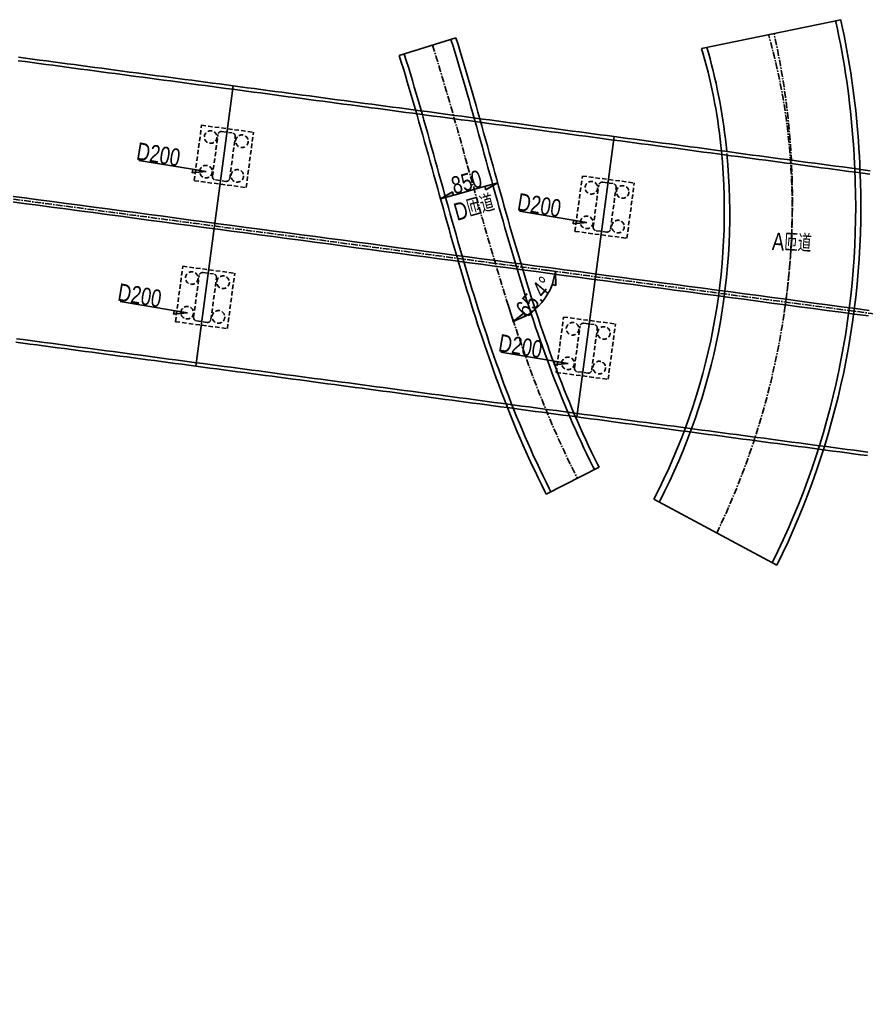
# Model space of a CAD drawing. Header units: millimetres. Extents: x 0 to 987207, y 0 to 5060561.
# Drawn here: x 493870 to 493991.2, y 2528883.6 to 2529024.7 of the extents above; entities that cross this region are included whole.
import ezdxf

# ---------------------------------------------------------------- set-up
doc = ezdxf.new("R2010")
doc.units = ezdxf.units.MM
doc.header["$LTSCALE"] = 0.1
doc.linetypes.add('CENTER', pattern=[50.8, 31.75, -6.35, 6.35, -6.35])
doc.linetypes.add('DASHED', pattern=[19.05, 12.7, -6.35])
doc.layers.get('0').update_dxf_attribs({"linetype": 'CONTINUOUS'})
doc.layers.get('Defpoints').update_dxf_attribs({"color": 150, "linetype": 'CONTINUOUS'})
doc.layers.add('GC', color=3, linetype='CONTINUOUS', lineweight=25)
doc.layers.add('zhix', color=1, linetype='CENTER')
doc.layers.add('平面', color=7, linetype='CONTINUOUS')
doc.styles.add('MyFont', font='fsdb_e.shx', dxfattribs={"width": 0.78, "bigfont": 'hztxt.shx'})
doc.dimstyles.new('BZ1_200', dxfattribs={"dimtxt": 2.5, "dimasz": 2, "dimexe": 0.1, "dimexo": 0.05, "dimgap": 0.05, "dimtad": 1, "dimdec": 1, "dimlfac": 100, "dimzin": 12, "dimdsep": 46, "dimtxsty": 'MyFont', "dimblk1": 'ARR-1', "dimblk2": 'ARR-1', "dimsah": 1, "dimcen": 0, "dimclrd": 1, "dimclre": 1, "dimclrt": 7, "dimadec": 0, "dimazin": 0, "dimtfac": 1, "dimtdec": 1, "dimtofl": 0, "dimtmove": 0, "dimatfit": 3, "dimldrblk": 'ARR-1', "dimfxl": 1, "dimtolj": 1, "dimtzin": 1, "dimarcsym": 0})

# ---------------------------------------------------------------- blocks, each defined once
blk = doc.blocks.new('ARR-1')
at = {"color": 1, "linetype": 'Continuous'}
for p, q in [((0, 0), (-1, 0)), ((0, 0), (-0.966, -0.259)), ((-0.966, -0.259), (-0.966, 0))]:
    blk.add_line(p, q, dxfattribs=at)
for points in [[(-0.966, -0.259), (-0.966, 0), (0, 0)], [(0, 0), (-0.966, 0), (-0.966, -0.259), (0, 0)], [(0, 0), (-0.966, -0.259), (-0.966, 0), (0, 0)], [(0, 0), (-0.966, -0.259), (-0.966, 0), (0, 0)]]:
    blk.add_solid(points, dxfattribs=at)
blk = doc.blocks.new('*D445')
at = {"layer": 'Defpoints', "color": 0, "linetype": 'Continuous', "ltscale": 0.5}
for p in [(493938.07, 2528989.84), (493938.07, 2528989.83), (493945.09, 2528988.9), (493939.84, 2528984.09), (493943.53, 2528983.06)]:
    blk.add_point(p, dxfattribs=at)
at = {"layer": 'zhix', "color": 1, "linetype": 'Continuous', "lineweight": -2, "ltscale": 0.5}
for p, q in [((493945.14, 2528988.9), (493946.79, 2528988.68)), ((493939.85, 2528984.05), (493940.66, 2528981.42))]:
    blk.add_line(p, q, dxfattribs=at)
blk.add_arc((493938.07, 2528989.83), 8.69, 300.3182, 339.2674, dxfattribs=at)
at = {"layer": 'zhix', "color": 1, "linetype": 'Continuous', "lineweight": -2, "ltscale": 0.5, "xscale": 2, "yscale": 2, "zscale": 2}
for p, rotation in [((493946.69, 2528988.69), 75.87274605277749), ((493940.63, 2528981.52), 203.712903116456)]:
    blk.add_blockref('ARR-1', p, dxfattribs=dict(at, rotation=rotation))
at = {"layer": 'zhix', "color": 7, "linetype": 'Continuous', "ltscale": 0.5, "insert": (493943.72, 2528985.06), "char_height": 2.5, "attachment_point": 5, "rotation": 49.7928, "style": 'MyFont'}
blk.add_mtext('\\A1;65.4°', dxfattribs=at)
blk = doc.blocks.new('*D467')
at = {"layer": 'Defpoints', "color": 0, "linetype": 'Continuous', "ltscale": 0.5}
for p in [(493938.41, 2529001.37), (493938.41, 2529001.37), (493930.22, 2528999.08)]:
    blk.add_point(p, dxfattribs=at)
at = {"layer": 'zhix', "color": 1, "linetype": 'Continuous', "lineweight": -2, "ltscale": 0.5}
for p, q in [((493938.39, 2529001.42), (493938.38, 2529001.46)), ((493932.15, 2528999.62), (493936.48, 2529000.83)), ((493930.21, 2528999.13), (493930.19, 2528999.18))]:
    blk.add_line(p, q, dxfattribs=at)
at = {"layer": 'zhix', "color": 1, "linetype": 'Continuous', "lineweight": -2, "ltscale": 0.5, "xscale": 2, "yscale": 2, "zscale": 2}
for p, rotation in [((493938.41, 2529001.37), 15.59398385628572), ((493930.22, 2528999.08), 195.5939838562857)]:
    blk.add_blockref('ARR-1', p, dxfattribs=dict(at, rotation=rotation))
at = {"layer": 'zhix', "color": 7, "linetype": 'Continuous', "ltscale": 0.5, "insert": (493933.96, 2529001.48), "char_height": 2.5, "attachment_point": 5, "rotation": 15.594, "style": 'MyFont'}
blk.add_mtext('\\A1;850', dxfattribs=at)
blk = doc.blocks.new('*D422')
at = {"color": 1, "linetype": 'Continuous', "lineweight": -2}
blk.add_line((493884.34, 2528984.39), (493892, 2528983.11), dxfattribs=at)
at = {"layer": 'Defpoints', "color": 0, "linetype": 'Continuous'}
for p in [(493892.2, 2528983.08), (493893.97, 2528982.78)]:
    blk.add_point(p, dxfattribs=at)
at = {"color": 1, "linetype": 'Continuous', "lineweight": -2, "xscale": 2, "yscale": 2, "zscale": 2, "rotation": 350.4988913048205}
blk.add_blockref('ARR-1', (493893.97, 2528982.78), dxfattribs=at)
at = {"color": 7, "linetype": 'Continuous', "insert": (493887.15, 2528985.24), "char_height": 2.5, "attachment_point": 5, "rotation": 350.4989, "style": 'MyFont'}
blk.add_mtext('\\A1;D200', dxfattribs=at)
blk = doc.blocks.new('*D423')
at = {"color": 1, "linetype": 'Continuous', "lineweight": -2}
blk.add_line((493887.04, 2529004.59), (493894.69, 2529003.31), dxfattribs=at)
at = {"layer": 'Defpoints', "color": 0, "linetype": 'Continuous'}
for p in [(493894.89, 2529003.28), (493896.66, 2529002.98)]:
    blk.add_point(p, dxfattribs=at)
at = {"color": 1, "linetype": 'Continuous', "lineweight": -2, "xscale": 2, "yscale": 2, "zscale": 2, "rotation": 350.498891363297}
blk.add_blockref('ARR-1', (493896.66, 2529002.98), dxfattribs=at)
at = {"color": 7, "linetype": 'Continuous', "insert": (493889.84, 2529005.44), "char_height": 2.5, "attachment_point": 5, "rotation": 350.4989, "style": 'MyFont'}
blk.add_mtext('\\A1;D200', dxfattribs=at)
blk = doc.blocks.new('*D424')
at = {"color": 1, "linetype": 'Continuous', "lineweight": -2}
blk.add_line((493938.86, 2528977.13), (493946.52, 2528975.85), dxfattribs=at)
at = {"layer": 'Defpoints', "color": 0, "linetype": 'Continuous'}
for p in [(493946.71, 2528975.82), (493948.49, 2528975.52)]:
    blk.add_point(p, dxfattribs=at)
at = {"color": 1, "linetype": 'Continuous', "lineweight": -2, "xscale": 2, "yscale": 2, "zscale": 2, "rotation": 350.4989132311256}
blk.add_blockref('ARR-1', (493948.49, 2528975.52), dxfattribs=at)
at = {"color": 7, "linetype": 'Continuous', "insert": (493941.67, 2528977.98), "char_height": 2.5, "attachment_point": 5, "rotation": 350.4989, "style": 'MyFont'}
blk.add_mtext('\\A1;D200', dxfattribs=at)
blk = doc.blocks.new('*D425')
at = {"color": 1, "linetype": 'Continuous', "lineweight": -2}
blk.add_line((493941.55, 2528997.33), (493949.21, 2528996.05), dxfattribs=at)
at = {"layer": 'Defpoints', "color": 0, "linetype": 'Continuous'}
for p in [(493949.4, 2528996.01), (493951.18, 2528995.71)]:
    blk.add_point(p, dxfattribs=at)
at = {"color": 1, "linetype": 'Continuous', "lineweight": -2, "xscale": 2, "yscale": 2, "zscale": 2, "rotation": 350.4989132155889}
blk.add_blockref('ARR-1', (493951.18, 2528995.71), dxfattribs=at)
at = {"color": 7, "linetype": 'Continuous', "insert": (493944.36, 2528998.17), "char_height": 2.5, "attachment_point": 5, "rotation": 350.4989, "style": 'MyFont'}
blk.add_mtext('\\A1;D200', dxfattribs=at)

msp = doc.modelspace()

# ---------------------------------------------------------------- linework, layer by layer
at = {"layer": 'Defpoints'}
for p, q in [((493897.8718, 2528995.1945), (493900.5463, 2529015.2671)), ((493952.39, 2528987.9305), (493955.0645, 2529008.0031)), ((493897.8718, 2528995.1945), (493895.1974, 2528975.1219)), ((493952.39, 2528987.9305), (493949.7156, 2528967.8578))]:
    msp.add_line(p, q, dxfattribs=at)
at = {"layer": 'GC', "color": 7, "linetype": 'DASHED', "ltscale": 0.5}
for p, q in [((493894.9541, 2529001.6881), (493896.0107, 2529009.618)), ((493896.0107, 2529009.618), (493903.445, 2529008.6275)), ((493897.5643, 2529002.3492), (493898.3567, 2529008.2966)), ((493898.9184, 2529008.7262), (493900.4052, 2529008.5281)), ((493902.3884, 2529000.6976), (493903.445, 2529008.6275)), ((493900.0424, 2529002.019), (493900.8348, 2529007.9664)), ((493894.974, 2529001.6855), (493902.4083, 2529000.6949)), ((493897.9938, 2529001.7875), (493899.4807, 2529001.5894)), ((493949.4723, 2528994.4241), (493950.5289, 2529002.354)), ((493950.5289, 2529002.354), (493957.9632, 2529001.3635)), ((493952.0825, 2528995.0851), (493952.8749, 2529001.0326)), ((493953.4366, 2529001.4622), (493954.9234, 2529001.2641)), ((493956.9066, 2528993.4335), (493957.9632, 2529001.3635)), ((493954.5606, 2528994.755), (493955.353, 2529000.7024)), ((493949.4922, 2528994.4214), (493956.9265, 2528993.4309)), ((493952.512, 2528994.5235), (493953.9989, 2528994.3254)), ((493892.2631, 2528981.4916), (493893.3197, 2528989.4215)), ((493893.3197, 2528989.4215), (493900.754, 2528988.431)), ((493896.2274, 2528988.5297), (493897.7142, 2528988.3316)), ((493899.6974, 2528980.5011), (493900.754, 2528988.431)), ((493894.8733, 2528982.1527), (493895.6657, 2528988.1001)), ((493897.3514, 2528981.8225), (493898.1438, 2528987.7699)), ((493892.283, 2528981.489), (493899.7173, 2528980.4984)), ((493895.3028, 2528981.591), (493896.7897, 2528981.3929)), ((493946.7813, 2528974.2276), (493947.8379, 2528982.1575)), ((493947.8379, 2528982.1575), (493955.2722, 2528981.1669)), ((493949.3915, 2528974.8886), (493950.1839, 2528980.8361)), ((493950.7456, 2528981.2656), (493952.2324, 2528981.0675)), ((493951.8696, 2528974.5584), (493952.662, 2528980.5059)), ((493954.2156, 2528973.237), (493955.2722, 2528981.1669)), ((493946.8012, 2528974.2249), (493954.2355, 2528973.2344)), ((493949.821, 2528974.327), (493951.3079, 2528974.1289))]:
    msp.add_line(p, q, dxfattribs=at)
for centre in [(493897.2994, 2529007.9331), (493901.7799, 2529007.3361), (493896.6391, 2529002.9769), (493901.1195, 2529002.3799), (493951.8176, 2529000.669), (493956.2981, 2529000.0721), (493951.1573, 2528995.7128), (493955.6377, 2528995.1159), (493894.6084, 2528987.7366), (493899.0889, 2528987.1396), (493893.9481, 2528982.7804), (493898.4285, 2528982.1834), (493949.1266, 2528980.4725), (493953.6071, 2528979.8755), (493948.4663, 2528975.5163), (493952.9467, 2528974.9193)]:
    msp.add_circle(centre, 0.9, dxfattribs=at)
for centre, start, end in [((493898.8523, 2529008.2306), 82.410544, 172.410544), ((493900.3392, 2529008.0325), 352.410544, 82.410544), ((493898.0599, 2529002.2831), 172.410544, 262.410544), ((493899.5467, 2529002.085), 262.410544, 352.410544), ((493953.3705, 2529000.9665), 82.410566, 172.410566), ((493954.8574, 2529000.7684), 352.410566, 82.410566), ((493952.5781, 2528995.0191), 172.410566, 262.410566), ((493954.0649, 2528994.821), 262.410566, 352.410566), ((493896.1613, 2528988.0341), 82.410544, 172.410544), ((493897.6482, 2528987.836), 352.410544, 82.410544), ((493895.3689, 2528982.0866), 172.410544, 262.410544), ((493896.8557, 2528981.8885), 262.410544, 352.410544), ((493950.6795, 2528980.77), 82.410566, 172.410566), ((493952.1664, 2528980.5719), 352.410566, 82.410566), ((493949.8871, 2528974.8226), 172.410566, 262.410566), ((493951.3739, 2528974.6245), 262.410566, 352.410566)]:
    msp.add_arc(centre, 0.5, start, end, dxfattribs=at)
at = {"layer": 'zhix', "color": 1, "linetype": 'Continuous', "ltscale": 0.5}
for p, q in [((493939.2063, 2528998.5145), (493939.1928, 2528998.5628)), ((493931.0191, 2528996.2296), (493931.0057, 2528996.2779))]:
    msp.add_line(p, q, dxfattribs=at)
at = {"layer": 'zhix', "color": 8, "ltscale": 0.3, "flags": 128}
for points in [[(493979.4415, 2528982.8167), (493979.5825, 2528983.8067), (493979.7144, 2528984.798), (493979.8372, 2528985.7904), (493979.9507, 2528986.7839), (493980.0549, 2528987.7785), (493980.1497, 2528988.774), (493980.2349, 2528989.7703), (493980.3106, 2528990.7675), (493980.3766, 2528991.7653), (493980.4329, 2528992.7637), (493980.4793, 2528993.7626), (493980.5158, 2528994.762), (493980.5423, 2528995.7616), (493980.5587, 2528996.7615), (493980.565, 2528997.7614), (493980.561, 2528998.7614), (493980.5468, 2528999.7613), (493980.5222, 2529000.761), (493980.4871, 2529001.7604), (493980.4415, 2529002.7593), (493980.3854, 2529003.7578), (493980.3185, 2529004.7555), (493980.241, 2529005.7525), (493980.1526, 2529006.7486), (493980.0534, 2529007.7436), (493979.9433, 2529008.7376), (493979.8222, 2529009.7302), (493979.69, 2529010.7214), (493979.5468, 2529011.7111), (493979.3924, 2529012.6991), (493979.2267, 2529013.6853), (493979.0499, 2529014.6695), (493978.8616, 2529015.6516), (493978.6621, 2529016.6315), (493978.4511, 2529017.609), (493978.2286, 2529018.5839), (493977.9947, 2529019.5562), (493977.7492, 2529020.5256), (493977.4921, 2529021.492), (493977.2235, 2529022.4552), (493977.1809, 2529022.6008)], [(493929.0875, 2529021.0775), (493929.3163, 2529020.3463), (493929.6116, 2529019.3908), (493929.9036, 2529018.4345), (493930.1927, 2529017.4772), (493930.4791, 2529016.519), (493930.7628, 2529015.5601), (493931.0441, 2529014.6005), (493931.3233, 2529013.6403), (493931.6004, 2529012.6794), (493931.8757, 2529011.7181), (493932.1494, 2529010.7562), (493932.4216, 2529009.794), (493932.6927, 2529008.8315), (493932.9627, 2529007.8686), (493933.2318, 2529006.9055), (493933.5004, 2529005.9422), (493933.7685, 2529004.9788), (493934.0363, 2529004.0154), (493934.1032, 2529003.7745)], [(493934.1032, 2529003.7745), (493934.371, 2529002.811), (493934.639, 2529001.8476), (493934.9073, 2529000.8843), (493935.1762, 2528999.9211), (493935.4457, 2528998.9581), (493935.7161, 2528997.9953), (493935.9875, 2528997.0329), (493936.2601, 2528996.0707), (493936.534, 2528995.109), (493936.8095, 2528994.1477), (493937.0868, 2528993.1869), (493937.3658, 2528992.2266), (493937.647, 2528991.267), (493937.9303, 2528990.308), (493938.2161, 2528989.3496), (493938.5044, 2528988.3921), (493938.7954, 2528987.4354), (493939.0893, 2528986.4796), (493939.3863, 2528985.5247), (493939.6865, 2528984.5708), (493939.9901, 2528983.618), (493940.2972, 2528982.6663), (493940.608, 2528981.7159), (493940.9228, 2528980.7667), (493941.2416, 2528979.8189), (493941.5646, 2528978.8725), (493941.8919, 2528977.9276), (493942.2238, 2528976.9843), (493942.5604, 2528976.0426), (493942.9019, 2528975.1027), (493943.2483, 2528974.1646), (493943.5999, 2528973.2285), (493943.9569, 2528972.2944), (493944.3193, 2528971.3623), (493944.6873, 2528970.4325), (493945.0611, 2528969.505), (493945.4408, 2528968.5799), (493945.8267, 2528967.6574), (493946.2187, 2528966.7374), (493946.6171, 2528965.8202), (493947.022, 2528964.9059), (493947.4336, 2528963.9945), (493947.852, 2528963.0862), (493948.2773, 2528962.1812), (493948.7096, 2528961.2795), (493949.1492, 2528960.3813), (493949.5961, 2528959.4867), (493949.8119, 2528959.0636)]]:
    msp.add_lwpolyline(points, dxfattribs=at)
at = {"layer": 'zhix', "ltscale": 0.3, "flags": 128}
msp.add_lwpolyline([(493730.1101, 2529017.5464), (494735.4686, 2528883.5917)], dxfattribs=at)
at = {"layer": 'zhix', "color": 8, "ltscale": 0.3}
msp.add_arc((493870.6126, 2528998.8256), 110, 334.358071, 12.569834, dxfattribs=at)
at = {"layer": '平面', "color": 8, "linetype": 'Continuous'}
for p, q in [((493967.6009, 2529020.6249), (493987.5376, 2529024.7369)), ((493924.3147, 2529019.5884), (493932.4289, 2529022.12)), ((493945.3573, 2528956.7928), (493952.93, 2528960.6532)), ((493978.3803, 2528946.6156), (493960.7546, 2528956.0586))]:
    msp.add_line(p, q, dxfattribs=at)
at = {"layer": '平面', "color": 8, "linetype": 'Continuous', "flags": 128}
for points in [[(493989.5231, 2529003.4108), (493989.4958, 2529004.0967), (493989.443, 2529005.1772), (493989.3803, 2529006.2572), (493989.3079, 2529007.3366), (493989.2256, 2529008.4153), (493989.1335, 2529009.4932), (493989.0316, 2529010.5702), (493988.92, 2529011.6462), (493988.7985, 2529012.7212), (493988.6673, 2529013.7951), (493988.5264, 2529014.8676), (493988.3757, 2529015.9389), (493988.2152, 2529017.0088), (493988.0451, 2529018.0771), (493987.8652, 2529019.1439), (493987.6757, 2529020.2089), (493987.4764, 2529021.2723), (493987.2675, 2529022.3337), (493987.049, 2529023.3932), (493986.8209, 2529024.4507), (493986.7911, 2529024.5829)], [(493990.2777, 2529003.3103), (493990.2451, 2529004.1299), (493990.1919, 2529005.2173), (493990.1289, 2529006.3041), (493990.056, 2529007.3903), (493989.9732, 2529008.4758), (493989.8805, 2529009.5604), (493989.778, 2529010.6442), (493989.6656, 2529011.727), (493989.5434, 2529012.8088), (493989.4114, 2529013.8894), (493989.2695, 2529014.9687), (493989.1179, 2529016.0468), (493988.9564, 2529017.1234), (493988.7852, 2529018.1984), (493988.6042, 2529019.2719), (493988.4134, 2529020.3437), (493988.213, 2529021.4137), (493988.0028, 2529022.4819), (493987.7829, 2529023.5481), (493987.5533, 2529024.6122), (493987.5257, 2529024.7345)], [(493931.713, 2529021.8967), (493932.0096, 2529020.946), (493932.3068, 2529019.9815), (493932.6008, 2529019.0166), (493932.8916, 2529018.0513), (493933.1795, 2529017.0857), (493933.4647, 2529016.1199), (493933.7473, 2529015.1539), (493934.0276, 2529014.1878), (493934.3058, 2529013.2217), (493934.582, 2529012.2557), (493934.8565, 2529011.2897), (493935.1295, 2529010.3239), (493935.4011, 2529009.3582), (493935.6716, 2529008.3929), (493935.9411, 2529007.4278), (493936.2099, 2529006.4632), (493936.4782, 2529005.4989), (493936.7461, 2529004.5352), (493937.0138, 2529003.5719), (493937.2816, 2529002.6092), (493937.5496, 2529001.647), (493937.8179, 2529000.6855), (493938.0868, 2528999.7246), (493938.3565, 2528998.7644), (493938.627, 2528997.805), (493938.8985, 2528996.8463), (493939.1713, 2528995.8886), (493939.4455, 2528994.9317), (493939.7213, 2528993.9758), (493939.9988, 2528993.0209), (493940.2781, 2528992.0671), (493940.5596, 2528991.1144), (493940.8432, 2528990.1628), (493941.1293, 2528989.2125), (493941.4179, 2528988.2635), (493941.7092, 2528987.3158), (493942.0034, 2528986.3695), (493942.3007, 2528985.4247), (493942.6011, 2528984.4814), (493942.9049, 2528983.5397), (493943.2123, 2528982.5997), (493943.5233, 2528981.6613), (493943.8382, 2528980.7248), (493944.157, 2528979.7902), (493944.4801, 2528978.8575), (493944.8074, 2528977.9268), (493945.1392, 2528976.9982), (493945.4756, 2528976.0718), (493945.8167, 2528975.1477), (493946.1628, 2528974.2259), (493946.5139, 2528973.3065), (493946.8703, 2528972.3897), (493947.232, 2528971.4755), (493947.5991, 2528970.564), (493947.972, 2528969.6554), (493948.3506, 2528968.7496), (493948.7351, 2528967.8469), (493949.1256, 2528966.9474), (493949.5224, 2528966.051), (493949.9254, 2528965.1581), (493950.3349, 2528964.2686), (493950.751, 2528963.3827), (493951.1738, 2528962.5005), (493951.6034, 2528961.6222), (493952.04, 2528960.7478), (493952.2619, 2528960.3126)], [(493932.4289, 2529022.12), (493932.7259, 2529021.1681), (493933.0239, 2529020.2012), (493933.3186, 2529019.234), (493933.61, 2529018.2666), (493933.8985, 2529017.299), (493934.1842, 2529016.3313), (493934.4674, 2529015.3637), (493934.7481, 2529014.3961), (493935.0267, 2529013.4286), (493935.3033, 2529012.4613), (493935.5781, 2529011.4942), (493935.8513, 2529010.5274), (493936.1232, 2529009.5609), (493936.3939, 2529008.5949), (493936.6636, 2529007.6293), (493936.9325, 2529006.6643), (493937.2008, 2529005.6998), (493937.4687, 2529004.736), (493937.7364, 2529003.7728), (493938.0041, 2529002.8103), (493938.272, 2529001.8484), (493938.5403, 2529000.8873), (493938.809, 2528999.927), (493939.0784, 2528998.9675), (493939.3487, 2528998.0089), (493939.62, 2528997.0513), (493939.8925, 2528996.0946), (493940.1663, 2528995.1389), (493940.4417, 2528994.1844), (493940.7188, 2528993.231), (493940.9977, 2528992.2787), (493941.2786, 2528991.3277), (493941.5617, 2528990.378), (493941.8471, 2528989.4297), (493942.1351, 2528988.4828), (493942.4258, 2528987.5373), (493942.7192, 2528986.5934), (493943.0157, 2528985.651), (493943.3153, 2528984.7103), (493943.6183, 2528983.7714), (493943.9247, 2528982.8342), (493944.2347, 2528981.8988), (493944.5485, 2528980.9654), (493944.8663, 2528980.034), (493945.1882, 2528979.1046), (493945.5143, 2528978.1774), (493945.8448, 2528977.2523), (493946.1799, 2528976.3296), (493946.5196, 2528975.4093), (493946.8642, 2528974.4915), (493947.2138, 2528973.5761), (493947.5685, 2528972.6635), (493947.9285, 2528971.7536), (493948.2939, 2528970.8465), (493948.6649, 2528969.9423), (493949.0416, 2528969.0412), (493949.4241, 2528968.1432), (493949.8125, 2528967.2485), (493950.2071, 2528966.3571), (493950.6079, 2528965.4691), (493951.015, 2528964.5848), (493951.4286, 2528963.7041), (493951.8489, 2528962.8273), (493952.2758, 2528961.9544), (493952.7096, 2528961.0856), (493952.93, 2528960.6532)], [(493924.3147, 2529019.5884), (493924.6073, 2529018.6508), (493924.8968, 2529017.7113), (493925.1836, 2529016.7698), (493925.4678, 2529015.8265), (493925.7496, 2529014.8815), (493926.0291, 2529013.9346), (493926.3066, 2529012.9862), (493926.5823, 2529012.0361), (493926.8563, 2529011.0845), (493927.1288, 2529010.1314), (493927.4001, 2529009.1768), (493927.6702, 2529008.2209), (493927.9395, 2529007.2637), (493928.2081, 2529006.3053), (493928.4761, 2529005.3456), (493928.7438, 2529004.3848), (493929.0114, 2529003.4229), (493929.2791, 2529002.4599), (493929.547, 2529001.496), (493929.8153, 2529000.5313), (493930.0842, 2528999.5659), (493930.3539, 2528998.5997), (493930.6244, 2528997.6329), (493930.8961, 2528996.6654), (493931.169, 2528995.6974), (493931.4434, 2528994.7289), (493931.7194, 2528993.7599), (493931.9972, 2528992.7905), (493932.277, 2528991.8207), (493932.5588, 2528990.8506), (493932.843, 2528989.8803), (493933.1297, 2528988.9098), (493933.4191, 2528987.9392), (493933.7113, 2528986.9684), (493934.0065, 2528985.9977), (493934.3049, 2528985.027), (493934.6067, 2528984.0564), (493934.912, 2528983.086), (493935.221, 2528982.1158), (493935.5339, 2528981.1459), (493935.8509, 2528980.1764), (493936.1721, 2528979.2074), (493936.4977, 2528978.2389), (493936.8279, 2528977.2711), (493937.1628, 2528976.3039), (493937.5027, 2528975.3375), (493937.8477, 2528974.372), (493938.198, 2528973.4074), (493938.5537, 2528972.4439), (493938.915, 2528971.4815), (493939.2821, 2528970.5203), (493939.6551, 2528969.5605), (493940.0343, 2528968.6022), (493940.4197, 2528967.6454), (493940.8116, 2528966.6902), (493941.2101, 2528965.7368), (493941.6154, 2528964.7854), (493942.0276, 2528963.8359), (493942.447, 2528962.8886), (493942.8735, 2528961.9435), (493943.3075, 2528961.0009), (493943.7491, 2528960.0608), (493944.1983, 2528959.1233), (493944.6555, 2528958.1887), (493945.1206, 2528957.2571), (493945.3573, 2528956.7928)], [(493925.0307, 2529019.8117), (493925.3236, 2529018.8729), (493925.6139, 2529017.931), (493925.9014, 2529016.9873), (493926.1862, 2529016.0418), (493926.4686, 2529015.0948), (493926.7487, 2529014.1461), (493927.0267, 2529013.1959), (493927.3028, 2529012.2443), (493927.5772, 2529011.2913), (493927.8501, 2529010.337), (493928.1217, 2529009.3813), (493928.3921, 2529008.4245), (493928.6616, 2529007.4664), (493928.9303, 2529006.5073), (493929.1985, 2529005.5471), (493929.4663, 2529004.5859), (493929.734, 2529003.6238), (493930.0017, 2529002.6607), (493930.2696, 2529001.6969), (493930.5379, 2529000.7324), (493930.8067, 2528999.7673), (493931.0762, 2528998.8016), (493931.3466, 2528997.8353), (493931.6181, 2528996.8686), (493931.8908, 2528995.9014), (493932.1649, 2528994.9338), (493932.4406, 2528993.9659), (493932.718, 2528992.9977), (493932.9974, 2528992.0293), (493933.2788, 2528991.0607), (493933.5626, 2528990.0919), (493933.8488, 2528989.1232), (493934.1376, 2528988.1543), (493934.4292, 2528987.1856), (493934.7237, 2528986.2169), (493935.0214, 2528985.2485), (493935.3225, 2528984.2802), (493935.627, 2528983.3123), (493935.9352, 2528982.3447), (493936.2472, 2528981.3776), (493936.5633, 2528980.4109), (493936.8835, 2528979.4449), (493937.208, 2528978.4795), (493937.5372, 2528977.5149), (493937.871, 2528976.551), (493938.2096, 2528975.5881), (493938.5533, 2528974.6261), (493938.9022, 2528973.6653), (493939.2565, 2528972.7055), (493939.6164, 2528971.7471), (493939.9819, 2528970.79), (493940.3534, 2528969.8343), (493940.7308, 2528968.8802), (493941.1145, 2528967.9278), (493941.5046, 2528966.9772), (493941.9011, 2528966.0284), (493942.3044, 2528965.0816), (493942.7145, 2528964.137), (493943.1317, 2528963.1946), (493943.556, 2528962.2546), (493943.9876, 2528961.3171), (493944.4267, 2528960.3822), (493944.8734, 2528959.4502), (493945.3279, 2528958.521), (493945.7903, 2528957.5949), (493946.0255, 2528957.1335)], [(493970.4336, 2529005.9543), (493970.357, 2529006.7233), (493970.2587, 2529007.6104), (493970.1507, 2529008.4956), (493970.0329, 2529009.3789), (493969.9054, 2529010.2601), (493969.768, 2529011.139), (493969.6208, 2529012.0156), (493969.4637, 2529012.8897), (493969.2967, 2529013.7613), (493969.1197, 2529014.6301), (493968.9328, 2529015.4961), (493968.7359, 2529016.3591), (493968.529, 2529017.219), (493968.312, 2529018.0757), (493968.085, 2529018.929), (493967.848, 2529019.7788), (493967.6009, 2529020.6249)], [(493971.1969, 2529005.8526), (493971.1923, 2529005.9047), (493971.1028, 2529006.8017), (493971.0036, 2529007.6971), (493970.8946, 2529008.5906), (493970.7758, 2529009.4822), (493970.647, 2529010.3717), (493970.5083, 2529011.259), (493970.3597, 2529012.144), (493970.2011, 2529013.0266), (493970.0324, 2529013.9067), (493969.8537, 2529014.7841), (493969.665, 2529015.6586), (493969.4661, 2529016.5302), (493969.2571, 2529017.3988), (493969.038, 2529018.2641), (493968.8087, 2529019.1261), (493968.5692, 2529019.9846), (493968.3378, 2529020.7769)]]:
    msp.add_lwpolyline(points, dxfattribs=at)
at = {"layer": '平面', "color": 7, "linetype": 'Continuous', "flags": 128}
for points in [[(493869.7518, 2529018.8657), (493870.7431, 2529018.7336), (493871.7343, 2529018.6016), (493872.7256, 2529018.4695), (493873.7168, 2529018.3374), (493874.708, 2529018.2054), (493875.6993, 2529018.0733), (493876.6905, 2529017.9412), (493877.6818, 2529017.8091), (493878.673, 2529017.6771), (493879.6642, 2529017.545), (493880.6555, 2529017.4129), (493881.6467, 2529017.2808), (493882.638, 2529017.1488), (493883.6292, 2529017.0167), (493884.6204, 2529016.8846), (493885.6117, 2529016.7525), (493886.6029, 2529016.6205), (493887.5942, 2529016.4884), (493888.5854, 2529016.3563), (493889.5766, 2529016.2243), (493890.5679, 2529016.0922), (493891.5591, 2529015.9601), (493892.5504, 2529015.828), (493893.5416, 2529015.696), (493894.5328, 2529015.5639), (493895.5241, 2529015.4318), (493896.5153, 2529015.2997), (493897.5066, 2529015.1677), (493898.4978, 2529015.0356), (493899.489, 2529014.9035), (493900.4803, 2529014.7715), (493901.4715, 2529014.6394), (493902.4628, 2529014.5073), (493903.454, 2529014.3752), (493904.4452, 2529014.2432), (493905.4365, 2529014.1111), (493906.4277, 2529013.979), (493907.419, 2529013.8469), (493908.4102, 2529013.7149), (493909.4014, 2529013.5828), (493910.3927, 2529013.4507), (493911.3839, 2529013.3187), (493912.3752, 2529013.1866), (493913.3664, 2529013.0545), (493914.3576, 2529012.9224), (493915.3489, 2529012.7904), (493916.3401, 2529012.6583), (493917.3314, 2529012.5262), (493918.3226, 2529012.3941), (493919.3138, 2529012.2621), (493920.3051, 2529012.13), (493921.2963, 2529011.9979), (493922.2876, 2529011.8659), (493923.2788, 2529011.7338), (493924.27, 2529011.6017), (493925.2613, 2529011.4696), (493926.2525, 2529011.3376), (493927.2438, 2529011.2055), (493928.235, 2529011.0734), (493929.2262, 2529010.9413), (493930.2175, 2529010.8093), (493931.2087, 2529010.6772), (493932.2, 2529010.5451), (493933.1912, 2529010.413), (493934.1824, 2529010.281), (493935.1737, 2529010.1489), (493936.1649, 2529010.0168), (493937.1562, 2529009.8848), (493938.1474, 2529009.7527), (493939.1386, 2529009.6206), (493940.1299, 2529009.4885), (493941.1211, 2529009.3565), (493942.1124, 2529009.2244), (493943.1036, 2529009.0923), (493944.0948, 2529008.9602), (493945.0861, 2529008.8282), (493946.0773, 2529008.6961), (493947.0686, 2529008.564), (493948.0598, 2529008.432), (493949.051, 2529008.2999), (493950.0423, 2529008.1678), (493951.0335, 2529008.0357), (493952.0248, 2529007.9037), (493953.016, 2529007.7716), (493954.0072, 2529007.6395), (493954.9985, 2529007.5074), (493955.9897, 2529007.3754), (493956.981, 2529007.2433), (493957.9722, 2529007.1112), (493958.9634, 2529006.9792), (493959.9547, 2529006.8471), (493960.9459, 2529006.715), (493961.9372, 2529006.5829), (493962.9284, 2529006.4509), (493963.9196, 2529006.3188), (493964.9109, 2529006.1867), (493965.9021, 2529006.0546), (493966.8934, 2529005.9226), (493967.8846, 2529005.7905), (493968.8758, 2529005.6584), (493969.8671, 2529005.5264), (493970.8583, 2529005.3943), (493971.8496, 2529005.2622), (493972.8408, 2529005.1301), (493973.832, 2529004.9981), (493974.8233, 2529004.866), (493975.8145, 2529004.7339), (493976.8058, 2529004.6018), (493977.797, 2529004.4698), (493978.7882, 2529004.3377), (493979.7795, 2529004.2056), (493980.7707, 2529004.0735), (493981.762, 2529003.9415), (493982.7532, 2529003.8094), (493983.7444, 2529003.6773), (493984.7357, 2529003.5453), (493985.7269, 2529003.4132), (493986.7182, 2529003.2811), (493987.7094, 2529003.149), (493988.7006, 2529003.017), (493989.6919, 2529002.8849), (493990.6831, 2529002.7528), (493991.6744, 2529002.6207)], [(493869.8179, 2529019.3613), (493870.8091, 2529019.2293), (493871.8004, 2529019.0972), (493872.7916, 2529018.9651), (493873.7828, 2529018.833), (493874.7741, 2529018.701), (493875.7653, 2529018.5689), (493876.7566, 2529018.4368), (493877.7478, 2529018.3048), (493878.739, 2529018.1727), (493879.7303, 2529018.0406), (493880.7215, 2529017.9085), (493881.7128, 2529017.7765), (493882.704, 2529017.6444), (493883.6952, 2529017.5123), (493884.6865, 2529017.3802), (493885.6777, 2529017.2482), (493886.669, 2529017.1161), (493887.6602, 2529016.984), (493888.6514, 2529016.8519), (493889.6427, 2529016.7199), (493890.6339, 2529016.5878), (493891.6252, 2529016.4557), (493892.6164, 2529016.3237), (493893.6076, 2529016.1916), (493894.5989, 2529016.0595), (493895.5901, 2529015.9274), (493896.5814, 2529015.7954), (493897.5726, 2529015.6633), (493898.5638, 2529015.5312), (493899.5551, 2529015.3991), (493900.5463, 2529015.2671), (493901.5376, 2529015.135), (493902.5288, 2529015.0029), (493903.52, 2529014.8709), (493904.5113, 2529014.7388), (493905.5025, 2529014.6067), (493906.4938, 2529014.4746), (493907.485, 2529014.3426), (493908.4762, 2529014.2105), (493909.4675, 2529014.0784), (493910.4587, 2529013.9463), (493911.45, 2529013.8143), (493912.4412, 2529013.6822), (493913.4324, 2529013.5501), (493914.4237, 2529013.4181), (493915.4149, 2529013.286), (493916.4062, 2529013.1539), (493917.3974, 2529013.0218), (493918.3886, 2529012.8898), (493919.3799, 2529012.7577), (493920.3711, 2529012.6256), (493921.3624, 2529012.4935), (493922.3536, 2529012.3615), (493923.3448, 2529012.2294), (493924.3361, 2529012.0973), (493925.3273, 2529011.9653), (493926.3186, 2529011.8332), (493927.3098, 2529011.7011), (493928.301, 2529011.569), (493929.2923, 2529011.437), (493930.2835, 2529011.3049), (493931.2748, 2529011.1728), (493932.266, 2529011.0407), (493933.2572, 2529010.9087), (493934.2485, 2529010.7766), (493935.2397, 2529010.6445), (493936.231, 2529010.5125), (493937.2222, 2529010.3804), (493938.2134, 2529010.2483), (493939.2047, 2529010.1162), (493940.1959, 2529009.9842), (493941.1872, 2529009.8521), (493942.1784, 2529009.72), (493943.1696, 2529009.5879), (493944.1609, 2529009.4559), (493945.1521, 2529009.3238), (493946.1434, 2529009.1917), (493947.1346, 2529009.0596), (493948.1258, 2529008.9276), (493949.1171, 2529008.7955), (493950.1083, 2529008.6634), (493951.0996, 2529008.5314), (493952.0908, 2529008.3993), (493953.082, 2529008.2672), (493954.0733, 2529008.1351), (493955.0645, 2529008.0031), (493956.0558, 2529007.871), (493957.047, 2529007.7389), (493958.0382, 2529007.6068), (493959.0295, 2529007.4748), (493960.0207, 2529007.3427), (493961.012, 2529007.2106), (493962.0032, 2529007.0786), (493962.9944, 2529006.9465), (493963.9857, 2529006.8144), (493964.9769, 2529006.6823), (493965.9682, 2529006.5503), (493966.9594, 2529006.4182), (493967.9506, 2529006.2861), (493968.9419, 2529006.154), (493969.9331, 2529006.022), (493970.9244, 2529005.8899), (493971.9156, 2529005.7578), (493972.9068, 2529005.6258), (493973.8981, 2529005.4937), (493974.8893, 2529005.3616), (493975.8806, 2529005.2295), (493976.8718, 2529005.0975), (493977.863, 2529004.9654), (493978.8543, 2529004.8333), (493979.8455, 2529004.7012), (493980.8368, 2529004.5692), (493981.828, 2529004.4371), (493982.8192, 2529004.305), (493983.8105, 2529004.173), (493984.8017, 2529004.0409), (493985.793, 2529003.9088), (493986.7842, 2529003.7767), (493987.7754, 2529003.6447), (493988.7667, 2529003.5126), (493989.7579, 2529003.3805), (493990.7492, 2529003.2484), (493991.7404, 2529003.1164)], [(493868.5774, 2528998.6941), (493870.5599, 2528998.43), (493872.5424, 2528998.1658), (493874.5249, 2528997.9017), (493876.5074, 2528997.6375), (493878.4898, 2528997.3734), (493880.4723, 2528997.1092), (493882.4548, 2528996.8451), (493884.4373, 2528996.581), (493886.4198, 2528996.3168), (493888.4022, 2528996.0527), (493890.3847, 2528995.7885), (493892.3672, 2528995.5244), (493894.3497, 2528995.2602), (493896.3322, 2528994.9961), (493898.3146, 2528994.7319), (493900.2971, 2528994.4678), (493902.2796, 2528994.2036), (493904.2621, 2528993.9395), (493906.2446, 2528993.6754), (493908.227, 2528993.4112), (493910.2095, 2528993.1471), (493912.192, 2528992.8829), (493914.1745, 2528992.6188), (493916.157, 2528992.3546), (493918.1394, 2528992.0905), (493920.1219, 2528991.8263), (493922.1044, 2528991.5622), (493924.0869, 2528991.298), (493926.0694, 2528991.0339), (493928.0518, 2528990.7697), (493930.0343, 2528990.5056), (493932.0168, 2528990.2415), (493933.9993, 2528989.9773), (493935.9818, 2528989.7132), (493937.9642, 2528989.449), (493939.9467, 2528989.1849), (493941.9292, 2528988.9207), (493943.9117, 2528988.6566), (493945.8942, 2528988.3924), (493947.8766, 2528988.1283), (493949.8591, 2528987.8641), (493951.8416, 2528987.6), (493953.8241, 2528987.3359), (493955.8066, 2528987.0717), (493957.789, 2528986.8076), (493959.7715, 2528986.5434), (493961.754, 2528986.2793), (493963.7365, 2528986.0151), (493965.719, 2528985.751), (493967.7014, 2528985.4868), (493969.6839, 2528985.2227), (493971.6664, 2528984.9585), (493973.6489, 2528984.6944), (493975.6314, 2528984.4302), (493977.6138, 2528984.1661), (493979.5963, 2528983.902), (493981.5788, 2528983.6378), (493983.5613, 2528983.3737), (493985.5438, 2528983.1095), (493987.5262, 2528982.8454), (493989.5087, 2528982.5812), (493991.4912, 2528982.3171)], [(493868.6831, 2528999.4871), (493870.6656, 2528999.223), (493872.6481, 2528998.9588), (493874.6305, 2528998.6947), (493876.613, 2528998.4305), (493878.5955, 2528998.1664), (493880.578, 2528997.9022), (493882.5605, 2528997.6381), (493884.5429, 2528997.3739), (493886.5254, 2528997.1098), (493888.5079, 2528996.8457), (493890.4904, 2528996.5815), (493892.4729, 2528996.3174), (493894.4553, 2528996.0532), (493896.4378, 2528995.7891), (493898.4203, 2528995.5249), (493900.4028, 2528995.2608), (493902.3853, 2528994.9966), (493904.3677, 2528994.7325), (493906.3502, 2528994.4683), (493908.3327, 2528994.2042), (493910.3152, 2528993.9401), (493912.2977, 2528993.6759), (493914.2801, 2528993.4118), (493916.2626, 2528993.1476), (493918.2451, 2528992.8835), (493920.2276, 2528992.6193), (493922.2101, 2528992.3552), (493924.1925, 2528992.091), (493926.175, 2528991.8269), (493928.1575, 2528991.5627), (493930.14, 2528991.2986), (493932.1225, 2528991.0344), (493934.1049, 2528990.7703), (493936.0874, 2528990.5062), (493938.0699, 2528990.242), (493940.0524, 2528989.9779), (493942.0349, 2528989.7137), (493944.0173, 2528989.4496), (493945.9998, 2528989.1854), (493947.9823, 2528988.9213), (493949.9648, 2528988.6571), (493951.9473, 2528988.393), (493953.9297, 2528988.1288), (493955.9122, 2528987.8647), (493957.8947, 2528987.6006), (493959.8772, 2528987.3364), (493961.8597, 2528987.0723), (493963.8421, 2528986.8081), (493965.8246, 2528986.544), (493967.8071, 2528986.2798), (493969.7896, 2528986.0157), (493971.7721, 2528985.7515), (493973.7545, 2528985.4874), (493975.737, 2528985.2232), (493977.7195, 2528984.9591), (493979.702, 2528984.6949), (493981.6845, 2528984.4308), (493983.6669, 2528984.1667), (493985.6494, 2528983.9025), (493987.6319, 2528983.6384), (493989.6144, 2528983.3742), (493991.5969, 2528983.1101)], [(493869.4251, 2528978.5558), (493870.4164, 2528978.4237), (493871.4076, 2528978.2916), (493872.3989, 2528978.1595), (493873.3901, 2528978.0275), (493874.3813, 2528977.8954), (493875.3726, 2528977.7633), (493876.3638, 2528977.6312), (493877.3551, 2528977.4992), (493878.3463, 2528977.3671), (493879.3375, 2528977.235), (493880.3288, 2528977.1029), (493881.32, 2528976.9709), (493882.3113, 2528976.8388), (493883.3025, 2528976.7067), (493884.2937, 2528976.5747), (493885.285, 2528976.4426), (493886.2762, 2528976.3105), (493887.2675, 2528976.1784), (493888.2587, 2528976.0464), (493889.2499, 2528975.9143), (493890.2412, 2528975.7822), (493891.2324, 2528975.6501), (493892.2237, 2528975.5181), (493893.2149, 2528975.386), (493894.2061, 2528975.2539), (493895.1974, 2528975.1219), (493896.1886, 2528974.9898), (493897.1799, 2528974.8577), (493898.1711, 2528974.7256), (493899.1623, 2528974.5936), (493900.1536, 2528974.4615), (493901.1448, 2528974.3294), (493902.1361, 2528974.1973), (493903.1273, 2528974.0653), (493904.1185, 2528973.9332), (493905.1098, 2528973.8011), (493906.101, 2528973.6691), (493907.0923, 2528973.537), (493908.0835, 2528973.4049), (493909.0747, 2528973.2728), (493910.066, 2528973.1408), (493911.0572, 2528973.0087), (493912.0485, 2528972.8766), (493913.0397, 2528972.7445), (493914.0309, 2528972.6125), (493915.0222, 2528972.4804), (493916.0134, 2528972.3483), (493917.0047, 2528972.2163), (493917.9959, 2528972.0842), (493918.9871, 2528971.9521), (493919.9784, 2528971.82), (493920.9696, 2528971.688), (493921.9609, 2528971.5559), (493922.9521, 2528971.4238), (493923.9433, 2528971.2917), (493924.9346, 2528971.1597), (493925.9258, 2528971.0276), (493926.9171, 2528970.8955), (493927.9083, 2528970.7634), (493928.8995, 2528970.6314), (493929.8908, 2528970.4993), (493930.882, 2528970.3672), (493931.8733, 2528970.2352), (493932.8645, 2528970.1031), (493933.8557, 2528969.971), (493934.847, 2528969.8389), (493935.8382, 2528969.7069), (493936.8295, 2528969.5748), (493937.8207, 2528969.4427), (493938.8119, 2528969.3106), (493939.8032, 2528969.1786), (493940.7944, 2528969.0465), (493941.7857, 2528968.9144), (493942.7769, 2528968.7824), (493943.7681, 2528968.6503), (493944.7594, 2528968.5182), (493945.7506, 2528968.3861), (493946.7419, 2528968.2541), (493947.7331, 2528968.122), (493948.7243, 2528967.9899), (493949.7156, 2528967.8578), (493950.7068, 2528967.7258), (493951.6981, 2528967.5937), (493952.6893, 2528967.4616), (493953.6805, 2528967.3296), (493954.6718, 2528967.1975), (493955.663, 2528967.0654), (493956.6543, 2528966.9333), (493957.6455, 2528966.8013), (493958.6367, 2528966.6692), (493959.628, 2528966.5371), (493960.6192, 2528966.405), (493961.6105, 2528966.273), (493962.6017, 2528966.1409), (493963.5929, 2528966.0088), (493964.5842, 2528965.8768), (493965.5754, 2528965.7447), (493966.5667, 2528965.6126), (493967.5579, 2528965.4805), (493968.5491, 2528965.3485), (493969.5404, 2528965.2164), (493970.5316, 2528965.0843), (493971.5229, 2528964.9522), (493972.5141, 2528964.8202), (493973.5053, 2528964.6881), (493974.4966, 2528964.556), (493975.4878, 2528964.4239), (493976.4791, 2528964.2919), (493977.4703, 2528964.1598), (493978.4615, 2528964.0277), (493979.4528, 2528963.8957), (493980.444, 2528963.7636), (493981.4353, 2528963.6315), (493982.4265, 2528963.4994), (493983.4177, 2528963.3674), (493984.409, 2528963.2353), (493985.4002, 2528963.1032), (493986.3915, 2528962.9711), (493987.3827, 2528962.8391), (493988.3739, 2528962.707), (493989.3652, 2528962.5749), (493990.3564, 2528962.4429), (493991.3477, 2528962.3108)], [(493869.4912, 2528979.0514), (493870.4824, 2528978.9193), (493871.4736, 2528978.7872), (493872.4649, 2528978.6552), (493873.4561, 2528978.5231), (493874.4474, 2528978.391), (493875.4386, 2528978.2589), (493876.4298, 2528978.1269), (493877.4211, 2528977.9948), (493878.4123, 2528977.8627), (493879.4036, 2528977.7306), (493880.3948, 2528977.5986), (493881.386, 2528977.4665), (493882.3773, 2528977.3344), (493883.3685, 2528977.2023), (493884.3598, 2528977.0703), (493885.351, 2528976.9382), (493886.3422, 2528976.8061), (493887.3335, 2528976.6741), (493888.3247, 2528976.542), (493889.316, 2528976.4099), (493890.3072, 2528976.2778), (493891.2984, 2528976.1458), (493892.2897, 2528976.0137), (493893.2809, 2528975.8816), (493894.2722, 2528975.7495), (493895.2634, 2528975.6175), (493896.2546, 2528975.4854), (493897.2459, 2528975.3533), (493898.2371, 2528975.2213), (493899.2284, 2528975.0892), (493900.2196, 2528974.9571), (493901.2108, 2528974.825), (493902.2021, 2528974.693), (493903.1933, 2528974.5609), (493904.1846, 2528974.4288), (493905.1758, 2528974.2967), (493906.167, 2528974.1647), (493907.1583, 2528974.0326), (493908.1495, 2528973.9005), (493909.1408, 2528973.7685), (493910.132, 2528973.6364), (493911.1232, 2528973.5043), (493912.1145, 2528973.3722), (493913.1057, 2528973.2402), (493914.097, 2528973.1081), (493915.0882, 2528972.976), (493916.0794, 2528972.8439), (493917.0707, 2528972.7119), (493918.0619, 2528972.5798), (493919.0532, 2528972.4477), (493920.0444, 2528972.3157), (493921.0356, 2528972.1836), (493922.0269, 2528972.0515), (493923.0181, 2528971.9194), (493924.0094, 2528971.7874), (493925.0006, 2528971.6553), (493925.9918, 2528971.5232), (493926.9831, 2528971.3911), (493927.9743, 2528971.2591), (493928.9656, 2528971.127), (493929.9568, 2528970.9949), (493930.948, 2528970.8628), (493931.9393, 2528970.7308), (493932.9305, 2528970.5987), (493933.9218, 2528970.4666), (493934.913, 2528970.3346), (493935.9042, 2528970.2025), (493936.8955, 2528970.0704), (493937.8867, 2528969.9383), (493938.878, 2528969.8063), (493939.8692, 2528969.6742), (493940.8604, 2528969.5421), (493941.8517, 2528969.41), (493942.8429, 2528969.278), (493943.8342, 2528969.1459), (493944.8254, 2528969.0138), (493945.8166, 2528968.8818), (493946.8079, 2528968.7497), (493947.7991, 2528968.6176), (493948.7904, 2528968.4855), (493949.7816, 2528968.3535), (493950.7728, 2528968.2214), (493951.7641, 2528968.0893), (493952.7553, 2528967.9572), (493953.7466, 2528967.8252), (493954.7378, 2528967.6931), (493955.729, 2528967.561), (493956.7203, 2528967.429), (493957.7115, 2528967.2969), (493958.7028, 2528967.1648), (493959.694, 2528967.0327), (493960.6852, 2528966.9007), (493961.6765, 2528966.7686), (493962.6677, 2528966.6365), (493963.659, 2528966.5044), (493964.6502, 2528966.3724), (493965.6414, 2528966.2403), (493966.6327, 2528966.1082), (493967.6239, 2528965.9762), (493968.6152, 2528965.8441), (493969.6064, 2528965.712), (493970.5976, 2528965.5799), (493971.5889, 2528965.4479), (493972.5801, 2528965.3158), (493973.5714, 2528965.1837), (493974.5626, 2528965.0516), (493975.5538, 2528964.9196), (493976.5451, 2528964.7875), (493977.5363, 2528964.6554), (493978.5276, 2528964.5234), (493979.5188, 2528964.3913), (493980.51, 2528964.2592), (493981.5013, 2528964.1271), (493982.4925, 2528963.9951), (493983.4838, 2528963.863), (493984.475, 2528963.7309), (493985.4663, 2528963.5988), (493986.4575, 2528963.4668), (493987.4487, 2528963.3347), (493988.44, 2528963.2026), (493989.4312, 2528963.0705), (493990.4225, 2528962.9385), (493991.4137, 2528962.8064)]]:
    msp.add_lwpolyline(points, dxfattribs=at)
at = {"layer": '平面', "color": 8, "linetype": 'Continuous'}
for centre, radius, start, end in [((493881.4735, 2528997.3239), 89.3778, 332.523519, 5.541286), ((493882.2576, 2528996.9512), 89.3778, 332.523519, 5.541286), ((493875.5663, 2528997.7898), 114.0954, 333.550611, 2.823965), ((493874.9187, 2528997.9206), 115.4848, 333.639495, 2.674968)]:
    msp.add_arc(centre, radius, start, end, dxfattribs=at)

# ---------------------------------------------------------------- texts
at = {"layer": 'zhix', "color": 7, "linetype": 'Continuous', "ltscale": 0.5, "char_height": 2.5, "attachment_point": 5, "style": 'MyFont'}
for s, insert, rotation in [('\\A1;D匝道', (493935.0167, 2528997.9014), 15.593984), ('\\A1;A匝道', (493980.5257, 2528992.8521), 356.547716)]:
    msp.add_mtext(s, dxfattribs=dict(at, insert=insert, rotation=rotation))

# ---------------------------------------------------------------- dimensions: what is measured, and where the dimension line sits
at = {"linetype": 'Continuous'}
for p1, p2, picture, middle in [((493894.8861, 2529003.2762), (493896.6614, 2529002.979), '*D423', (493889.626, 2529004.1565)), ((493949.4043, 2528996.0121), (493951.1796, 2528995.715), '*D425', (493944.1441, 2528996.8925)), ((493892.1951, 2528983.0796), (493893.9704, 2528982.7825), '*D422', (493886.9349, 2528983.96)), ((493946.7133, 2528975.8156), (493948.4886, 2528975.5185), '*D424', (493941.4531, 2528976.6959))]:
    dim = msp.add_diameter_dim_2p(p1=p1, p2=p2, text='D200', dimstyle='BZ1_200', dxfattribs=at)
    dim.commit()
    dim.dimension.update_dxf_attribs({"geometry": picture, "text_midpoint": middle, "dimtype": 163})
at = {"layer": 'zhix', "linetype": 'Continuous', "ltscale": 0.5}
dim = msp.add_aligned_dim(p1=(493930.219, 2528999.0828), p2=(493938.4062, 2529001.3678), distance=0.0001, dimstyle='BZ1_200', override={"dimfxl": 0.15}, dxfattribs=at)
dim.commit()
dim.dimension.update_dxf_attribs({"geometry": '*D467', "text_midpoint": (493933.9631, 2529001.4775)})
dim = msp.add_angular_dim_2l(base=(493943.5322, 2528983.063), line1=((493938.0706, 2528989.8376), (493939.8383, 2528984.0944)), line2=((493938.0732, 2528989.8288), (493945.0906, 2528988.9022)), dimstyle='BZ1_200', override={"dimadec": 1, "dimfxl": 0.15}, dxfattribs=at)
dim.commit()
dim.dimension.update_dxf_attribs({"geometry": '*D445', "text_midpoint": (493943.7198, 2528985.0559)})

doc.saveas('drawing.dxf')
